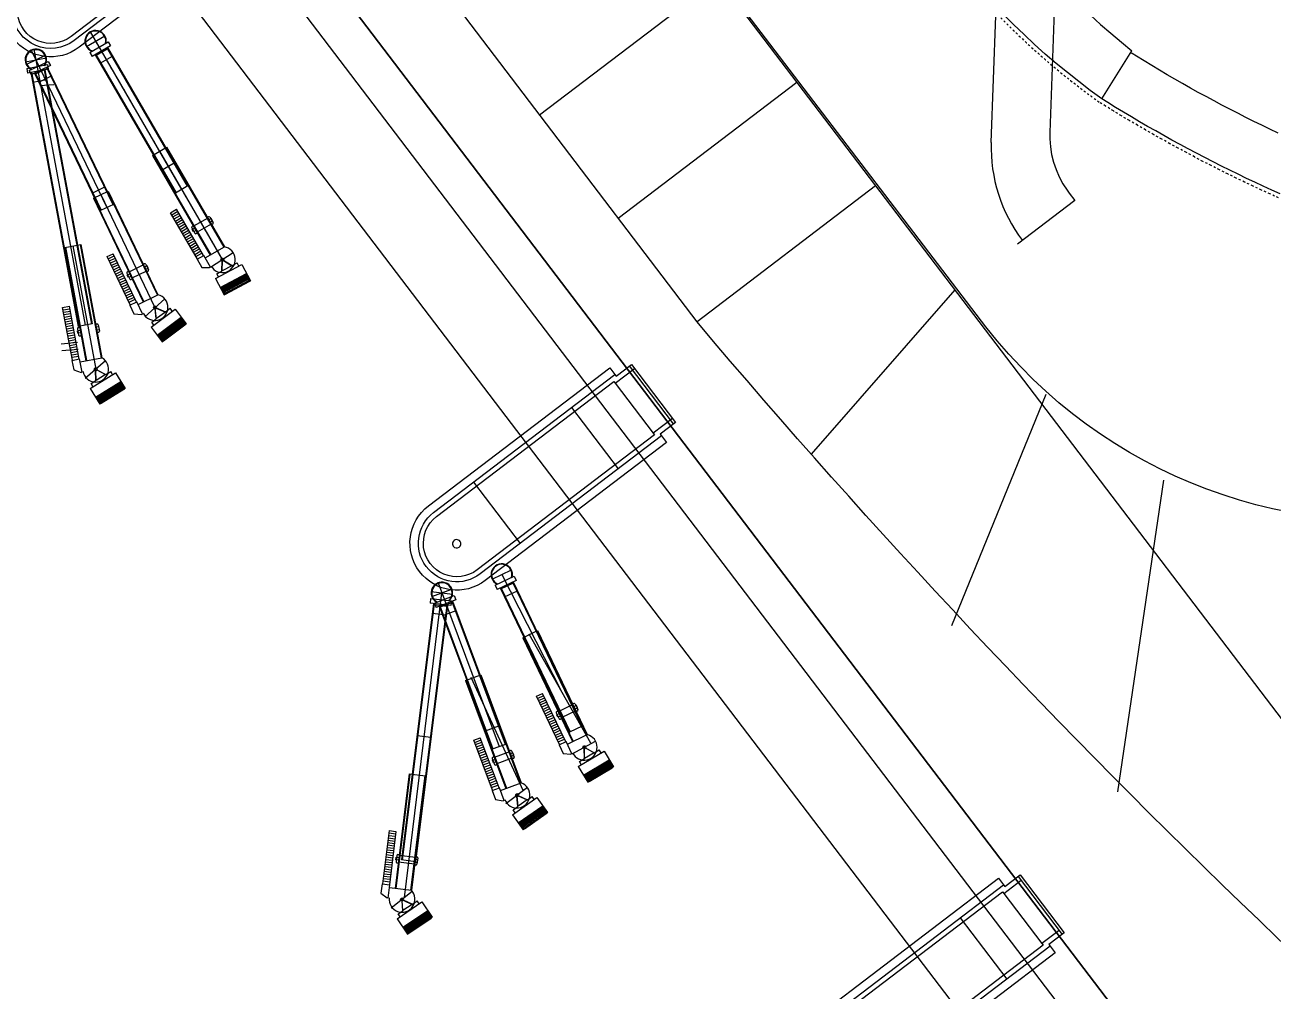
# Model space of a CAD drawing. Header units: millimetres. Extents: x 152904052 to 153933663, y 538271515 to 539240469.
# Drawn here: x 153545654 to 153547144, y 539107484 to 539108637 of the extents above; entities that cross this region are included whole.
import ezdxf

# ---------------------------------------------------------------- set-up
doc = ezdxf.new("R2010")
doc.units = ezdxf.units.MM
doc.linetypes.add('HIDDEN', pattern=[5.08, 2.54, -2.54])
doc.layers.add('BORD', color=7, linetype='Continuous')

msp = doc.modelspace()

# ---------------------------------------------------------------- linework, layer by layer
at = {"layer": 'BORD', "color": 133}
msp.add_lwpolyline([(153546801.5, 539108276.5), (153545285.9, 539110261.4, -0.192117), (153545185.4, 539110622.6), (153545298, 539111659.6, 0.344328), (153545215.3, 539111793), (153545074.5, 539111844.8, 0.176327), (153544907.6, 539111845.4), (153544343.1, 539111642.2, 0.203452), (153544203.2, 539111512.6), (153544080.2, 539111239, 0.296213), (153544120.9, 539110976.3), (153545187.2, 539109783.7), (153547435.3, 539106832.6, 0.040914), (153547615, 539106636.3), (153547868.6, 539106941.8, 0.263044), (153548554.1, 539106843.1), (153548990.6, 539107013.1), (153548382.2, 539108394.6, -0.030306), (153547391.3, 539108056, -0.282544)], format="xyb", close=True, dxfattribs=at)
for points in [[(153547615, 539106636.3), (153547435.3, 539106832.6), (153545187.2, 539109783.7), (153544120.9, 539110976.3, -0.296213), (153544080.2, 539111239), (153544203.2, 539111512.6, -0.203452), (153544343.1, 539111642.2), (153544907.6, 539111845.4, -0.176327), (153545074.5, 539111844.8), (153545215.3, 539111793, -0.344328), (153545298, 539111659.6), (153545185.4, 539110622.6, 0.192117), (153545285.9, 539110261.4), (153547728.1, 539107055.6), (153547868.6, 539106941.8), (153547615, 539106636.3)], [(153545935.4, 539108775.1), (153545719.1, 539108610.2, -1), (153545651.2, 539108699.3), (153545867.6, 539108864.2)], [(153545946.2, 539108798.9), (153545927.9, 539108785), (153545929.4, 539108783), (153545713, 539108618.2, -1), (153545657.3, 539108691.4), (153545873.6, 539108856.2), (153545875.1, 539108854.2), (153545893.4, 539108868.2)], [(153545942.5, 539108803.7), (153545919.5, 539108786.1), (153545921, 539108784.2), (153545709.4, 539108623, -1), (153545660.9, 539108686.6), (153545872.5, 539108847.8), (153545874, 539108845.8), (153545897.1, 539108863.4)], [(153547870, 539106929.3, -0.052875), (153546456.6, 539108282.4, -118.242353)], [(153546420.2, 539108138.7), (153546203.9, 539107973.9, -1), (153546136, 539108063), (153546352.4, 539108227.8)], [(153546431, 539108162.6), (153546412.7, 539108148.6), (153546414.2, 539108146.6), (153546197.8, 539107981.8, -1), (153546142.1, 539108055), (153546358.4, 539108219.8), (153546359.9, 539108217.8), (153546378.2, 539108231.8)], [(153546427.3, 539108167.3), (153546404.3, 539108149.8), (153546405.8, 539108147.8), (153546194.2, 539107986.6, -1), (153546145.7, 539108050.2), (153546357.3, 539108211.4), (153546358.8, 539108209.4), (153546381.9, 539108227)], [(153546884.2, 539107529.7), (153546596.2, 539107310.3, -1), (153546528.4, 539107399.4), (153546816.3, 539107618.7)], [(153546894.9, 539107553.5), (153546876.6, 539107539.6), (153546878.1, 539107537.6), (153546590.2, 539107318.3, -1), (153546534.4, 539107391.4), (153546822.4, 539107610.8), (153546823.9, 539107608.8), (153546842.2, 539107622.7)], [(153546888.9, 539107556.5), (153546868.2, 539107540.7), (153546869.7, 539107538.7), (153546586.5, 539107323, -1), (153546538.1, 539107386.7), (153546821.2, 539107602.4), (153546822.8, 539107600.4), (153546843.4, 539107616.2)]]:
    msp.add_lwpolyline(points, format="xyb", dxfattribs=at)
at = {"layer": 'BORD', "color": 133, "ltscale": 10}
for points in [[(153546563.3, 539108667.1), (153545325.7, 539110291.7, -0.192117), (153545235.1, 539110617.2), (153545240.1, 539110663.2, 0.414214), (153545107.2, 539110828.5), (153544920.7, 539110848.7, 0.212557), (153544866.5, 539110831.3), (153544598.7, 539110591.9, 0.414214), (153544586.9, 539110380.1), (153545148.6, 539109751.8), (153547395.5, 539106802.3)], [(153546807.9, 539108496.5, 0.173266), (153546845, 539108379.8, 0.173266)]]:
    msp.add_lwpolyline(points, format="xyb", dxfattribs=at)
at = {"layer": 'BORD', "color": 133, "flags": 128}
for points in [[(153546456.6, 539108282.4), (153545100.1, 539110065)], [(153546481.9, 539108691.4), (153546268.7, 539108529)], [(153545732.3, 539108628.5), (153545841.4, 539108440.6)], [(153545727.7, 539108611), (153545749.7, 539108623.8)], [(153545731.9, 539108604.1), (153545753.7, 539108616.7)], [(153545756.5, 539108611.9), (153545734.7, 539108599.3)], [(153545753, 539108609.8), (153545848.7, 539108444.8)], [(153545753.7, 539108616.7), (153545756.5, 539108611.9)], [(153545654.9, 539108592.9), (153545680, 539108597.6)], [(153545655.9, 539108589.7), (153545678.9, 539108600.8)], [(153545661.9, 539108606.8), (153545752.2, 539108419)], [(153545665.1, 539108607.8), (153545726.3, 539108278.6)], [(153545731.9, 539108604.1), (153545734.7, 539108599.3)], [(153545738.2, 539108601.3), (153545834, 539108436.3)], [(153545738.9, 539108600.2), (153545753.6, 539108608.7)], [(153545738.9, 539108601.7), (153545834.7, 539108436.7)], [(153545744.2, 539108591.1), (153545758.9, 539108599.6)], [(153545752.3, 539108609.5), (153545848.1, 539108444.4)], [(153545656.5, 539108584.9), (153545681.3, 539108589.6)], [(153545656.5, 539108584.9), (153545657.5, 539108579.5)], [(153545682.3, 539108584.1), (153545657.5, 539108579.5)], [(153545659.6, 539108582.5), (153545682.3, 539108593.4)], [(153545659.6, 539108582.5), (153545662, 539108577.5)], [(153545661.6, 539108580.2), (153545718, 539108277)], [(153545684.7, 539108588.4), (153545662, 539108577.5)], [(153545662.3, 539108580.4), (153545718.7, 539108277.1)], [(153545666.3, 539108578.1), (153545681.6, 539108585.4)], [(153545677.5, 539108583.2), (153545734, 539108280)], [(153545678.3, 539108583.3), (153545734.7, 539108280.1)], [(153545680.3, 539108586.3), (153545759.2, 539108422.4)], [(153545681, 539108586.6), (153545759.9, 539108422.7)], [(153545681.3, 539108589.6), (153545682.3, 539108584.1)], [(153545682.3, 539108593.4), (153545684.7, 539108588.4)], [(153545663.7, 539108568.6), (153545680.4, 539108571.7)], [(153545665.7, 539108579.2), (153545744.6, 539108415.3)], [(153545666.4, 539108579.6), (153545745.2, 539108415.7)], [(153545670.8, 539108568.6), (153545686.1, 539108576)], [(153545672, 539108564.4), (153545688.9, 539108565.9)], [(153546575.8, 539108568.1), (153546362.6, 539108405.7)], [(153545806.5, 539108481.2), (153545823.3, 539108491)], [(153545822.7, 539108490.6), (153545891.7, 539108371.7)], [(153545823.3, 539108491), (153545892.4, 539108372.1)], [(153545806.5, 539108481.2), (153545875.6, 539108362.3)], [(153545807.2, 539108481.6), (153545876.2, 539108362.7)], [(153545818, 539108464), (153545832.7, 539108472.5)], [(153545734.6, 539108436.1), (153545749.9, 539108443.5)], [(153545736.1, 539108430.2), (153545753.6, 539108438.6)], [(153545752.9, 539108438.3), (153545812.5, 539108314.4)], [(153545753.6, 539108438.6), (153545813.2, 539108314.7)], [(153545848.7, 539108444.8), (153545834, 539108436.3)], [(153546669.8, 539108444.8), (153546456.6, 539108282.4)], [(153545736.1, 539108430.2), (153545795.7, 539108306.3)], [(153545736.7, 539108430.5), (153545796.4, 539108306.6)], [(153545759.9, 539108422.7), (153545744.6, 539108415.3)], [(153545828.2, 539108412.8), (153545835.3, 539108417)], [(153545867.4, 539108361.6), (153545835.3, 539108417)], [(153546907.4, 539108427.4), (153546839, 539108375.3)], [(153545860.3, 539108357.5), (153545828.2, 539108412.8)], [(153545829.7, 539108410.4), (153545836.7, 539108414.5)], [(153545831.1, 539108407.9), (153545838.2, 539108412)], [(153545832.5, 539108405.4), (153545839.6, 539108409.5)], [(153545834, 539108402.9), (153545841.1, 539108407)], [(153545835.4, 539108400.4), (153545842.5, 539108404.5)], [(153545836.9, 539108397.9), (153545844, 539108402)], [(153545872.5, 539108406.4), (153545855.7, 539108396.6)], [(153545873.5, 539108407.9), (153545872.7, 539108407.5)], [(153545876.6, 539108405.8), (153545873.8, 539108404.2)], [(153545873.8, 539108404.2), (153545875.4, 539108401.4)], [(153545875.1, 539108407.5), (153545878.9, 539108400.9)], [(153545875.4, 539108401.4), (153545878.2, 539108403)], [(153545878.2, 539108403), (153545876.6, 539108405.8)], [(153545838.3, 539108395.4), (153545845.4, 539108399.5)], [(153545839.8, 539108392.9), (153545846.9, 539108397.1)], [(153545841.2, 539108390.5), (153545848.3, 539108394.6)], [(153545842.7, 539108388), (153545849.7, 539108392.1)], [(153545844.1, 539108385.5), (153545851.2, 539108389.6)], [(153545845.5, 539108383), (153545852.6, 539108387.1)], [(153545853.4, 539108394.9), (153545857.2, 539108388.3)], [(153545853.8, 539108396.5), (153545854.5, 539108396.9)], [(153545854.1, 539108392.7), (153545856.8, 539108394.3)], [(153545855.7, 539108390), (153545854.1, 539108392.7)], [(153545858.4, 539108391.6), (153545855.7, 539108390)], [(153545856.8, 539108394.3), (153545858.4, 539108391.6)], [(153545858.8, 539108387.9), (153545859.6, 539108388.3)], [(153545876.6, 539108399.2), (153545859.8, 539108389.4)], [(153545878.5, 539108399.3), (153545877.7, 539108398.8)], [(153545702, 539108371.3), (153545721.1, 539108374.9)], [(153545702, 539108371.3), (153545727.1, 539108236.2)], [(153545702.7, 539108371.5), (153545727.9, 539108236.3)], [(153545720.3, 539108374.8), (153545745.5, 539108239.6)], [(153545721.1, 539108374.9), (153545746.2, 539108239.7)], [(153545847, 539108380.5), (153545854.1, 539108384.6)], [(153545848.4, 539108378), (153545855.5, 539108382.1)], [(153545849.9, 539108375.5), (153545857, 539108379.6)], [(153545851.3, 539108373), (153545858.4, 539108377.2)], [(153545852.8, 539108370.6), (153545859.9, 539108374.7)], [(153545854.2, 539108368.1), (153545861.3, 539108372.2)], [(153545869.6, 539108358.9), (153545892.4, 539108372.1)], [(153545752.4, 539108360.4), (153545759.8, 539108363.9)], [(153545780.1, 539108302.7), (153545752.4, 539108360.4)], [(153545753.6, 539108357.8), (153545761, 539108361.3)], [(153545754.9, 539108355.2), (153545762.3, 539108358.7)], [(153545787.5, 539108306.2), (153545759.8, 539108363.9)], [(153545855.6, 539108365.6), (153545862.7, 539108369.7)], [(153545857.1, 539108363.1), (153545864.2, 539108367.2)], [(153545858.5, 539108360.6), (153545865.6, 539108364.7)], [(153545859.8, 539108357.2), (153545867.9, 539108361.9)], [(153545859.8, 539108357.2), (153545865.5, 539108347.3)], [(153545875.9, 539108348), (153545867.9, 539108361.9)], [(153545876, 539108347.8), (153545903, 539108365.2)], [(153545888.1, 539108356.9), (153545889.1, 539108358.4)], [(153545889, 539108355.2), (153545888.1, 539108356.9)], [(153545891.4, 539108357.6), (153545888.6, 539108356.1)], [(153545890.9, 539108355.2), (153545889.1, 539108358.4)], [(153545889.1, 539108358.4), (153545891, 539108358.4)], [(153545891, 539108358.4), (153545891.8, 539108356.7)], [(153545891.8, 539108356.7), (153545891.4, 539108356.1)], [(153545756.1, 539108352.6), (153545763.5, 539108356.1)], [(153545757.4, 539108350), (153545764.8, 539108353.5)], [(153545758.6, 539108347.4), (153545766, 539108350.9)], [(153545759.9, 539108344.8), (153545767.3, 539108348.4)], [(153545761.1, 539108342.2), (153545768.5, 539108345.8)], [(153545762.4, 539108339.6), (153545769.7, 539108343.2)], [(153545776.6, 539108342.1), (153545777.4, 539108342.5)], [(153545796, 539108350.5), (153545778.5, 539108342)], [(153545799.6, 539108343), (153545782.1, 539108334.6)], [(153545797.1, 539108351.9), (153545796.3, 539108351.6)], [(153545800.1, 539108349.6), (153545797.2, 539108348.2)], [(153545797.2, 539108348.2), (153545798.6, 539108345.3)], [(153545798.6, 539108345.3), (153545801.5, 539108346.7)], [(153545798.7, 539108351.4), (153545802, 539108344.5)], [(153545801.5, 539108346.7), (153545800.1, 539108349.6)], [(153545801.4, 539108342.9), (153545800.7, 539108342.6)], [(153545865.5, 539108347.3), (153545874.8, 539108347.3)], [(153545875.9, 539108348), (153545874.8, 539108347.3)], [(153545881.8, 539108334.3), (153545913.3, 539108351.1)], [(153545883.4, 539108339.9), (153545889.4, 539108343.2)], [(153545889.8, 539108355.2), (153545889, 539108355.2)], [(153545889.4, 539108343.2), (153545889.8, 539108355.2)], [(153545889.7, 539108343.3), (153545890.1, 539108355.2)], [(153545901.4, 539108349.6), (153545889.7, 539108343.3)], [(153545890.1, 539108355.2), (153545890.9, 539108355.2)], [(153545890.9, 539108355.2), (153545891.3, 539108355.8)], [(153545891.3, 539108355.8), (153545901.4, 539108349.6)], [(153545891.4, 539108356.1), (153545901.7, 539108349.7)], [(153545901.7, 539108349.7), (153545907.7, 539108353)], [(153545909.7, 539108349.2), (153545907.7, 539108353)], [(153545913.3, 539108351.1), (153545923.7, 539108331.7)], [(153545763.6, 539108337), (153545771, 539108340.6)], [(153545764.9, 539108334.4), (153545772.2, 539108338)], [(153545766.1, 539108331.8), (153545773.5, 539108335.4)], [(153545767.3, 539108329.2), (153545774.7, 539108332.8)], [(153545768.6, 539108326.7), (153545776, 539108330.2)], [(153545769.8, 539108324.1), (153545777.2, 539108327.6)], [(153545776.1, 539108340.5), (153545779.4, 539108333.6)], [(153545776.6, 539108338.3), (153545779.5, 539108339.7)], [(153545778, 539108335.4), (153545776.6, 539108338.3)], [(153545780.9, 539108336.8), (153545778, 539108335.4)], [(153545779.5, 539108339.7), (153545780.9, 539108336.8)], [(153545781, 539108333.1), (153545781.7, 539108333.5)], [(153545881.8, 539108334.3), (153545892.2, 539108314.9)], [(153545885.4, 539108336.2), (153545883.4, 539108339.9)], [(153545887.6, 539108323.5), (153545919, 539108340.4)], [(153545888.6, 539108323), (153545918.9, 539108339.2)], [(153545889.2, 539108321.8), (153545919.5, 539108338.1)], [(153545889.8, 539108320.7), (153545920.1, 539108337)], [(153545890.4, 539108319.6), (153545920.7, 539108335.8)], [(153545890.9, 539108318.6), (153545921.2, 539108334.9)], [(153545891.5, 539108317.6), (153545921.8, 539108333.8)], [(153545893.3, 539108316.8), (153545921.5, 539108331.9)], [(153545893.8, 539108315.8), (153545922, 539108330.9)], [(153545918.5, 539108340.1), (153545923.1, 539108331.3)], [(153545922.1, 539108330.8), (153545920.7, 539108333.3)], [(153545922.1, 539108330.8), (153545923.1, 539108331.3)], [(153545923.7, 539108331.7), (153545923.1, 539108331.4)], [(153545771.1, 539108321.5), (153545778.5, 539108325)], [(153545772.3, 539108318.9), (153545779.7, 539108322.4)], [(153545773.6, 539108316.3), (153545781, 539108319.8)], [(153545774.8, 539108313.7), (153545782.2, 539108317.2)], [(153545776.1, 539108311.1), (153545783.5, 539108314.7)], [(153545777.3, 539108308.5), (153545784.7, 539108312.1)], [(153545789.5, 539108303.3), (153545813.2, 539108314.7)], [(153545888.1, 539108323.8), (153545892.8, 539108315.1)], [(153545892.2, 539108314.9), (153545892.8, 539108315.2)], [(153545893.9, 539108315.7), (153545892.5, 539108318.2)], [(153545893.9, 539108315.7), (153545892.8, 539108315.1)], [(153545907.9, 539108323.3), (153545907.4, 539108324.3)], [(153546764.3, 539108320.7), (153546592.9, 539108124.7)], [(153545699.4, 539108299.6), (153545707.5, 539108301.1)], [(153545711.2, 539108236.7), (153545699.4, 539108299.7)], [(153545700, 539108296.8), (153545708, 539108298.3)], [(153545719.2, 539108238.2), (153545707.5, 539108301.1)], [(153545778.6, 539108305.9), (153545786, 539108309.5)], [(153545779.5, 539108302.4), (153545788, 539108306.5)], [(153545779.5, 539108302.4), (153545784.5, 539108292.1)], [(153545794.9, 539108292), (153545788, 539108306.5)], [(153545797.3, 539108288.7), (153545821.2, 539108310)], [(153545805.1, 539108276.2), (153545833.6, 539108297.7)], [(153545807.8, 539108299.5), (153545808.6, 539108301.2)], [(153545808.9, 539108298), (153545807.8, 539108299.5)], [(153545810.9, 539108300.7), (153545808.4, 539108298.8)], [(153545808.6, 539108301.2), (153545810.4, 539108301.4)], [(153545810.8, 539108298.3), (153545808.6, 539108301.2)], [(153545809.7, 539108298.1), (153545808.9, 539108298)], [(153545811.2, 539108286.2), (153545809.7, 539108298.1)], [(153545810, 539108298.2), (153545810.8, 539108298.3)], [(153545811.5, 539108286.4), (153545810, 539108298.2)], [(153545810.4, 539108301.4), (153545811.5, 539108300)], [(153545810.8, 539108298.3), (153545811.1, 539108299)], [(153545811.1, 539108299), (153545822, 539108294.3)], [(153545811.5, 539108300), (153545811.2, 539108299.2)], [(153545811.2, 539108299.2), (153545822.3, 539108294.5)], [(153545822.3, 539108294.5), (153545827.8, 539108298.7)], [(153545830.3, 539108295.3), (153545827.8, 539108298.7)], [(153545833.6, 539108297.7), (153545846.8, 539108280.2)], [(153545700.5, 539108294), (153545708.6, 539108295.5)], [(153545701, 539108291.2), (153545709.1, 539108292.7)], [(153545701.6, 539108288.3), (153545709.6, 539108289.8)], [(153545702.1, 539108285.5), (153545710.1, 539108287)], [(153545702.6, 539108282.7), (153545710.7, 539108284.2)], [(153545784.5, 539108292.1), (153545793.8, 539108291.4)], [(153545794.9, 539108292), (153545793.8, 539108291.4)], [(153545805.7, 539108282), (153545811.2, 539108286.2)], [(153545808.3, 539108278.6), (153545805.7, 539108282)], [(153545822, 539108294.3), (153545811.5, 539108286.4)], [(153545812.4, 539108266.5), (153545840.9, 539108288)], [(153545813.5, 539108266.1), (153545841, 539108286.8)], [(153545814.3, 539108265.1), (153545841.7, 539108285.8)], [(153545815, 539108264.1), (153545842.5, 539108284.8)], [(153545815.8, 539108263), (153545843.3, 539108283.8)], [(153545816.5, 539108262.2), (153545843.9, 539108282.9)], [(153545817.2, 539108261.2), (153545844.6, 539108281.9)], [(153545840.4, 539108287.6), (153545846.4, 539108279.7)], [(153545703.1, 539108279.9), (153545711.2, 539108281.4)], [(153545703.7, 539108277), (153545711.7, 539108278.5)], [(153545704.2, 539108274.2), (153545712.2, 539108275.7)], [(153545704.7, 539108271.4), (153545712.8, 539108272.9)], [(153545705.2, 539108268.5), (153545713.3, 539108270)], [(153545705.8, 539108265.7), (153545713.8, 539108267.2)], [(153545717.1, 539108274.3), (153545718.5, 539108266.8)], [(153545717.1, 539108272), (153545720.2, 539108272.6)], [(153545717.7, 539108268.9), (153545717.1, 539108272)], [(153545720.8, 539108269.5), (153545717.7, 539108268.9)], [(153545734.7, 539108280.1), (153545718, 539108277)], [(153545718.1, 539108275.7), (153545718.9, 539108275.8)], [(153545720.2, 539108272.6), (153545720.8, 539108269.5)], [(153545742.7, 539108276.8), (153545739.5, 539108276.2)], [(153545739.5, 539108276.2), (153545740.1, 539108273.1)], [(153545740.4, 539108279.8), (153545739.6, 539108279.7)], [(153545740.1, 539108273.1), (153545743.3, 539108273.6)], [(153545742.2, 539108270), (153545741.4, 539108269.8)], [(153545741.8, 539108278.9), (153545743.2, 539108271.4)], [(153545743.3, 539108273.6), (153545742.7, 539108276.8)], [(153545805.1, 539108276.2), (153545818.3, 539108258.6)], [(153545819.1, 539108260.7), (153545844.6, 539108280)], [(153545819.8, 539108259.8), (153545845.3, 539108279)], [(153545832.6, 539108269.4), (153545831.9, 539108270.3)], [(153545845.4, 539108279), (153545843.7, 539108281.2)], [(153545845.4, 539108279), (153545846.4, 539108279.7)], [(153545846.8, 539108280.2), (153545846.3, 539108279.8)], [(153545717.1, 539108257.8), (153545697.8, 539108256.1)], [(153545706.3, 539108262.9), (153545714.3, 539108264.4)], [(153545706.8, 539108260.1), (153545714.9, 539108261.6)], [(153545707.3, 539108257.2), (153545715.4, 539108258.7)], [(153545707.9, 539108254.4), (153545715.9, 539108255.9)], [(153545708.4, 539108251.6), (153545716.5, 539108253.1)], [(153545719.9, 539108265.9), (153545720.8, 539108266)], [(153545812.9, 539108266.9), (153545818.9, 539108259)], [(153545819.9, 539108259.7), (153545818.1, 539108261.9)], [(153545818.3, 539108258.6), (153545818.8, 539108259)], [(153545819.9, 539108259.7), (153545818.9, 539108259)], [(153545717.8, 539108249.6), (153545698.5, 539108247.8)], [(153545708.9, 539108248.7), (153545717, 539108250.2)], [(153545709.4, 539108245.9), (153545717.5, 539108247.4)], [(153545710, 539108243.1), (153545718, 539108244.6)], [(153545710.5, 539108240.3), (153545718.6, 539108241.8)], [(153545710.5, 539108236.6), (153545719.7, 539108238.3)], [(153545722.7, 539108222.5), (153545719.7, 539108238.3)], [(153545720.4, 539108234.9), (153545746.2, 539108239.7)], [(153545710.5, 539108236.6), (153545712.6, 539108225.4)], [(153545712.6, 539108225.4), (153545721.4, 539108222.3)], [(153545722.7, 539108222.5), (153545721.4, 539108222.3)], [(153545726.4, 539108215.2), (153545750.5, 539108236.3)], [(153545737, 539108226.1), (153545737.9, 539108227.7)], [(153545738, 539108224.5), (153545737, 539108226.1)], [(153545740.2, 539108227), (153545737.5, 539108225.3)], [(153545737.9, 539108227.7), (153545739.7, 539108227.8)], [(153545739.8, 539108224.6), (153545737.9, 539108227.7)], [(153545738.8, 539108224.5), (153545738, 539108224.5)], [(153545739.1, 539108212.5), (153545738.8, 539108224.5)], [(153545739.1, 539108224.5), (153545739.8, 539108224.6)], [(153545739.4, 539108212.7), (153545739.1, 539108224.5)], [(153545739.7, 539108227.8), (153545740.7, 539108226.2)], [(153545739.8, 539108224.6), (153545740.2, 539108225.3)], [(153545740.2, 539108225.3), (153545750.7, 539108219.6)], [(153545740.7, 539108226.2), (153545740.3, 539108225.5)], [(153545740.3, 539108225.5), (153545751, 539108219.8)], [(153545751, 539108219.8), (153545756.8, 539108223.4)], [(153545759, 539108219.8), (153545756.8, 539108223.4)], [(153545732.1, 539108203.1), (153545762.5, 539108221.9)], [(153545733.3, 539108208.9), (153545739.1, 539108212.5)], [(153545735.5, 539108205.3), (153545733.3, 539108208.9)], [(153545738.5, 539108192.8), (153545768.9, 539108211.5)], [(153545750.7, 539108219.6), (153545739.4, 539108212.7)], [(153545739.6, 539108192.3), (153545768.8, 539108210.4)], [(153545740.2, 539108191.2), (153545769.5, 539108209.3)], [(153545740.9, 539108190.1), (153545770.2, 539108208.2)], [(153545762.5, 539108221.9), (153545774, 539108203.2)], [(153545768.3, 539108211.2), (153545773.5, 539108202.8)], [(153545732.1, 539108203.1), (153545743.7, 539108184.4)], [(153545739.1, 539108193.1), (153545744.3, 539108184.7)], [(153545741.6, 539108189), (153545770.8, 539108207.1)], [(153545742.1, 539108188.1), (153545771.4, 539108206.2)], [(153545742.8, 539108187.1), (153545772, 539108205.2)], [(153545744.6, 539108186.4), (153545771.8, 539108203.2)], [(153545745.2, 539108185.4), (153545772.4, 539108202.2)], [(153545758.8, 539108193.8), (153545758.2, 539108194.8)], [(153545772.5, 539108202.1), (153545771, 539108204.6)], [(153545772.5, 539108202.1), (153545773.5, 539108202.8)], [(153545774, 539108203.2), (153545773.5, 539108202.9)], [(153546873, 539108196), (153546760.4, 539107919.9)], [(153545743.7, 539108184.4), (153545744.2, 539108184.8)], [(153545745.3, 539108185.3), (153545743.8, 539108187.7)], [(153545745.3, 539108185.3), (153545744.3, 539108184.7)], [(153546306.7, 539108180.4), (153546362.5, 539108107.3)], [(153546189.8, 539108091.4), (153546245.5, 539108018.2)], [(153547013.3, 539108093.6), (153546958.4, 539107721.8)], [(153546212, 539107975.5), (153546235, 539107986.6)], [(153546147.7, 539107971.1), (153546220.3, 539107775.8)], [(153546215.7, 539107968.3), (153546238.4, 539107979.2)], [(153546240.8, 539107974.1), (153546218.1, 539107963.3)], [(153546222.3, 539107963.9), (153546237.7, 539107971.2)], [(153546223.5, 539107981.1), (153546294.4, 539107842.4)], [(153546236.4, 539107972.1), (153546319, 539107800)], [(153546237.1, 539107972.4), (153546319.6, 539107800.3)], [(153546238.4, 539107979.2), (153546240.8, 539107974.1)], [(153546107.3, 539107595.6), (153546152.1, 539107959.1)], [(153546139.4, 539107960.7), (153546164.7, 539107957.5)], [(153546140.1, 539107954.7), (153546164, 539107963.6)], [(153546143.1, 539107947.1), (153546166.7, 539107955.9)], [(153546166.7, 539107955.9), (153546168.7, 539107950.7)], [(153546215.7, 539107968.3), (153546218.1, 539107963.3)], [(153546221.8, 539107965), (153546304.3, 539107793)], [(153546222.5, 539107965.4), (153546305, 539107793.3)], [(153546226.9, 539107954.4), (153546242.2, 539107961.7)], [(153546142, 539107946.6), (153546103.8, 539107640.5)], [(153546142.7, 539107946.5), (153546104.5, 539107640.4)], [(153546158.1, 539107944.6), (153546119.9, 539107638.5)], [(153546158.8, 539107944.5), (153546120.7, 539107638.4)], [(153546138.6, 539107952.6), (153546137.9, 539107947.1)], [(153546162.9, 539107944), (153546137.9, 539107947.1)], [(153546138.6, 539107952.6), (153546163.6, 539107949.5)], [(153546141.8, 539107945.3), (153546158.7, 539107943.2)], [(153546143.1, 539107947.1), (153546145.1, 539107941.9)], [(153546168.7, 539107950.7), (153546145.1, 539107941.9)], [(153546148.9, 539107943.3), (153546212.3, 539107772.9)], [(153546149.4, 539107942.1), (153546165.3, 539107948)], [(153546149.6, 539107943.6), (153546213, 539107773.1)], [(153546163.6, 539107949.5), (153546162.9, 539107944)], [(153546164.1, 539107949), (153546227.6, 539107778.5)], [(153546164.8, 539107949.2), (153546228.3, 539107778.8)], [(153546140.5, 539107934.9), (153546157.4, 539107932.8)], [(153546153, 539107932.3), (153546169, 539107938.2)], [(153546248.8, 539107905.7), (153546266.3, 539107914.1)], [(153546265.6, 539107913.8), (153546325, 539107789.7)], [(153546266.3, 539107914.1), (153546325.6, 539107790)], [(153546248.8, 539107905.7), (153546308.1, 539107781.7)], [(153546249.5, 539107906), (153546308.8, 539107782)], [(153546180.4, 539107854.6), (153546198.6, 539107861.4)], [(153546180.4, 539107854.6), (153546228.4, 539107725.7)], [(153546181.1, 539107854.9), (153546229.1, 539107726)], [(153546197.9, 539107861.1), (153546245.9, 539107732.3)], [(153546198.6, 539107861.4), (153546246.6, 539107732.5)], [(153546264.9, 539107835.8), (153546272.3, 539107839.3)], [(153546292.5, 539107778.1), (153546264.9, 539107835.8)], [(153546266.2, 539107833.2), (153546273.6, 539107836.7)], [(153546299.9, 539107781.6), (153546272.3, 539107839.3)], [(153546267.4, 539107830.6), (153546274.8, 539107834.1)], [(153546268.7, 539107828), (153546276.1, 539107831.6)], [(153546269.9, 539107825.4), (153546277.3, 539107829)], [(153546271.1, 539107822.8), (153546278.5, 539107826.4)], [(153546272.4, 539107820.2), (153546279.8, 539107823.8)], [(153546273.6, 539107817.6), (153546281, 539107821.2)], [(153546308.5, 539107825.8), (153546291, 539107817.4)], [(153546309.6, 539107827.3), (153546308.9, 539107826.9)], [(153546312.6, 539107824.9), (153546309.7, 539107823.6)], [(153546309.7, 539107823.6), (153546311.1, 539107820.7)], [(153546311.1, 539107820.7), (153546314, 539107822)], [(153546311.2, 539107826.7), (153546314.5, 539107819.9)], [(153546314, 539107822), (153546312.6, 539107824.9)], [(153546274.9, 539107815), (153546282.3, 539107818.6)], [(153546276.1, 539107812.4), (153546283.5, 539107816)], [(153546277.3, 539107809.9), (153546284.7, 539107813.4)], [(153546278.6, 539107807.3), (153546286, 539107810.8)], [(153546279.8, 539107804.7), (153546287.2, 539107808.2)], [(153546281.1, 539107802.1), (153546288.5, 539107805.6)], [(153546288.6, 539107815.9), (153546291.9, 539107809)], [(153546289.1, 539107817.5), (153546289.9, 539107817.9)], [(153546289.1, 539107813.7), (153546292, 539107815.1)], [(153546290.5, 539107810.8), (153546289.1, 539107813.7)], [(153546293.4, 539107812.2), (153546290.5, 539107810.8)], [(153546292, 539107815.1), (153546293.4, 539107812.2)], [(153546293.5, 539107808.5), (153546294.2, 539107808.8)], [(153546312.1, 539107818.3), (153546294.6, 539107809.9)], [(153546314, 539107818.3), (153546313.2, 539107817.9)], [(153546204.3, 539107794.5), (153546220.2, 539107800.4)], [(153546282.3, 539107799.5), (153546289.7, 539107803)], [(153546283.5, 539107796.9), (153546290.9, 539107800.4)], [(153546284.8, 539107794.3), (153546292.2, 539107797.8)], [(153546286, 539107791.7), (153546293.4, 539107795.2)], [(153546287.3, 539107789.1), (153546294.7, 539107792.6)], [(153546319.6, 539107800.3), (153546304.3, 539107793)], [(153546122.3, 539107789), (153546139.2, 539107786.9)], [(153546190.2, 539107783.5), (153546197.9, 539107786.4)], [(153546212.6, 539107723.6), (153546190.2, 539107783.5)], [(153546191.2, 539107780.8), (153546198.9, 539107783.7)], [(153546192.2, 539107778.1), (153546199.9, 539107781)], [(153546193.2, 539107775.4), (153546200.9, 539107778.3)], [(153546194.3, 539107772.8), (153546201.9, 539107775.6)], [(153546220.3, 539107726.4), (153546197.9, 539107786.4)], [(153546212.3, 539107772.9), (153546228.3, 539107778.8)], [(153546288.5, 539107786.5), (153546295.9, 539107790)], [(153546289.8, 539107783.9), (153546297.2, 539107787.4)], [(153546291, 539107781.3), (153546298.4, 539107784.8)], [(153546292, 539107777.8), (153546300.4, 539107781.8)], [(153546292, 539107777.8), (153546296.9, 539107767.5)], [(153546307.3, 539107767.3), (153546300.4, 539107781.8)], [(153546301.9, 539107778.7), (153546325.6, 539107790)], [(153546307.4, 539107767.1), (153546335.6, 539107782.4)], [(153546320.2, 539107775), (153546321.1, 539107776.6)], [(153546323.4, 539107775.8), (153546320.7, 539107774.2)], [(153546323, 539107773.4), (153546321.1, 539107776.6)], [(153546321.1, 539107776.6), (153546322.9, 539107776.6)], [(153546322.9, 539107776.6), (153546323.9, 539107775)], [(153546195.3, 539107770.1), (153546202.9, 539107772.9)], [(153546196.3, 539107767.4), (153546203.9, 539107770.2)], [(153546197.3, 539107764.7), (153546204.9, 539107767.5)], [(153546198.3, 539107762), (153546206, 539107764.8)], [(153546199.3, 539107759.3), (153546207, 539107762.1)], [(153546212, 539107761.6), (153546214.7, 539107754.5)], [(153546212.3, 539107759.4), (153546215.3, 539107760.5)], [(153546212.7, 539107763.1), (153546213.5, 539107763.4)], [(153546232.8, 539107769.7), (153546214.6, 539107762.9)], [(153546215.3, 539107760.5), (153546216.5, 539107757.5)], [(153546235.7, 539107761.9), (153546217.5, 539107755.1)], [(153546234, 539107771), (153546233.2, 539107770.7)], [(153546236.8, 539107768.4), (153546233.8, 539107767.3)], [(153546233.8, 539107767.3), (153546234.9, 539107764.3)], [(153546234.9, 539107764.3), (153546237.9, 539107765.4)], [(153546235.5, 539107770.3), (153546238.2, 539107763.2)], [(153546237.5, 539107761.7), (153546236.7, 539107761.4)], [(153546237.9, 539107765.4), (153546236.8, 539107768.4)], [(153546296.9, 539107767.5), (153546306.1, 539107766.8)], [(153546307.3, 539107767.3), (153546306.1, 539107766.8)], [(153546314.9, 539107752.1), (153546345.6, 539107770.4)], [(153546316.2, 539107757.9), (153546322.1, 539107761.4)], [(153546321.1, 539107773.4), (153546320.2, 539107775)], [(153546321.9, 539107773.4), (153546321.1, 539107773.4)], [(153546322.1, 539107761.4), (153546321.9, 539107773.4)], [(153546322.4, 539107761.5), (153546322.2, 539107773.4)], [(153546322.2, 539107773.4), (153546323, 539107773.4)], [(153546333.7, 539107768.3), (153546322.4, 539107761.5)], [(153546323, 539107773.4), (153546323.4, 539107774.1)], [(153546323.4, 539107774.1), (153546333.7, 539107768.3)], [(153546323.9, 539107775), (153546323.5, 539107774.4)], [(153546323.5, 539107774.4), (153546334, 539107768.5)], [(153546334, 539107768.5), (153546339.9, 539107772)], [(153546342.1, 539107768.4), (153546339.9, 539107772)], [(153546345.6, 539107770.4), (153546356.9, 539107751.5)], [(153546200.3, 539107756.6), (153546208, 539107759.4)], [(153546201.3, 539107753.9), (153546209, 539107756.7)], [(153546202.3, 539107751.2), (153546210, 539107754)], [(153546203.3, 539107748.5), (153546211, 539107751.3)], [(153546204.3, 539107745.8), (153546212, 539107748.7)], [(153546205.3, 539107743.1), (153546213, 539107746)], [(153546213.5, 539107756.4), (153546212.3, 539107759.4)], [(153546216.5, 539107757.5), (153546213.5, 539107756.4)], [(153546216.2, 539107753.8), (153546217, 539107754.1)], [(153546314.9, 539107752.1), (153546326.2, 539107733.2)], [(153546318.4, 539107754.2), (153546316.2, 539107757.9)], [(153546321.2, 539107741.7), (153546351.8, 539107760)], [(153546322.2, 539107741.2), (153546351.8, 539107758.8)], [(153546322.9, 539107740.1), (153546352.4, 539107757.7)], [(153546323.5, 539107739), (153546353.1, 539107756.6)], [(153546324.2, 539107737.9), (153546353.7, 539107755.5)], [(153546324.7, 539107736.9), (153546354.3, 539107754.6)], [(153546325.4, 539107735.9), (153546354.9, 539107753.6)], [(153546327.2, 539107735.2), (153546354.7, 539107751.6)], [(153546327.8, 539107734.2), (153546355.3, 539107750.6)], [(153546351.3, 539107759.6), (153546356.3, 539107751.1)], [(153546355.3, 539107750.5), (153546353.9, 539107752.9)], [(153546355.3, 539107750.5), (153546356.3, 539107751.1)], [(153546356.9, 539107751.5), (153546356.3, 539107751.2)], [(153546113.2, 539107743.1), (153546096.3, 539107606.6)], [(153546113.9, 539107743), (153546097.1, 539107606.5)], [(153546113.2, 539107743.1), (153546132.4, 539107740.7)], [(153546131.7, 539107740.8), (153546114.8, 539107604.3)], [(153546132.4, 539107740.7), (153546115.6, 539107604.3)], [(153546206.3, 539107740.4), (153546214, 539107743.3)], [(153546207.3, 539107737.7), (153546215, 539107740.6)], [(153546208.3, 539107735), (153546216, 539107737.9)], [(153546209.3, 539107732.3), (153546217, 539107735.2)], [(153546210.3, 539107729.6), (153546218, 539107732.5)], [(153546221.9, 539107723.3), (153546246.6, 539107732.5)], [(153546321.7, 539107742), (153546326.8, 539107733.5)], [(153546326.2, 539107733.2), (153546326.8, 539107733.6)], [(153546327.8, 539107734.1), (153546326.4, 539107736.5)], [(153546327.8, 539107734.1), (153546326.8, 539107733.5)], [(153546341.5, 539107742.4), (153546340.9, 539107743.4)], [(153546211.3, 539107726.9), (153546219, 539107729.8)], [(153546212, 539107723.3), (153546220.7, 539107726.6)], [(153546212, 539107723.3), (153546215.9, 539107712.6)], [(153546226.3, 539107711.6), (153546220.7, 539107726.6)], [(153546228.4, 539107707.9), (153546254.1, 539107727.2)], [(153546239.9, 539107717.8), (153546240.7, 539107719.5)], [(153546240.9, 539107716.2), (153546239.9, 539107717.7)], [(153546240.6, 539107719.4), (153546242.5, 539107719.6)], [(153546242.8, 539107716.4), (153546240.6, 539107719.4)], [(153546241.7, 539107716.3), (153546240.9, 539107716.2)], [(153546242.8, 539107704.3), (153546241.7, 539107716.3)], [(153546242, 539107716.3), (153546242.8, 539107716.4)], [(153546243.1, 539107704.5), (153546242, 539107716.3)], [(153546242.5, 539107719.6), (153546243.5, 539107718.1)], [(153546242.8, 539107716.4), (153546243.1, 539107717.1)], [(153546243.1, 539107717.1), (153546253.9, 539107712.1)], [(153546243.5, 539107718.1), (153546243.2, 539107717.4)], [(153546243.2, 539107717.4), (153546254.2, 539107712.3)], [(153546250.3, 539107724), (153546247.7, 539107722)], [(153546254.2, 539107712.3), (153546259.8, 539107716.2)], [(153546262.2, 539107712.8), (153546259.8, 539107716.2)], [(153546215.9, 539107712.6), (153546225.1, 539107711.1)], [(153546226.3, 539107711.6), (153546225.1, 539107711.1)], [(153546236.3, 539107694.5), (153546265.5, 539107715.1)], [(153546237.2, 539107700.4), (153546242.8, 539107704.3)], [(153546253.9, 539107712.1), (153546243.1, 539107704.5)], [(153546243.3, 539107684.6), (153546272.5, 539107705.1)], [(153546244.4, 539107684.1), (153546272.6, 539107704)], [(153546245.2, 539107683.1), (153546273.3, 539107702.9)], [(153546245.9, 539107682.1), (153546274, 539107701.9)], [(153546265.5, 539107715.1), (153546278.2, 539107697.1)], [(153546272, 539107704.7), (153546277.7, 539107696.6)], [(153546236.3, 539107694.5), (153546249, 539107676.6)], [(153546239.6, 539107696.9), (153546237.2, 539107700.4)], [(153546246.6, 539107681), (153546274.8, 539107700.8)], [(153546247.3, 539107680.1), (153546275.4, 539107699.9)], [(153546247.9, 539107679.2), (153546276.1, 539107699)], [(153546249.8, 539107678.6), (153546276, 539107697)], [(153546250.5, 539107677.6), (153546276.7, 539107696)], [(153546263.6, 539107686.8), (153546262.9, 539107687.8)], [(153546276.7, 539107696), (153546275.1, 539107698.3)], [(153546276.7, 539107696), (153546277.7, 539107696.6)], [(153546278.2, 539107697.1), (153546277.6, 539107696.7)], [(153546089.2, 539107675.5), (153546081.3, 539107612)], [(153546088.8, 539107672.7), (153546096.9, 539107671.6)], [(153546089.1, 539107675.5), (153546097.2, 539107674.5)], [(153546097.2, 539107674.5), (153546089.4, 539107611)], [(153546243.9, 539107684.9), (153546249.6, 539107676.8)], [(153546250.6, 539107677.5), (153546248.9, 539107679.9)], [(153546249, 539107676.6), (153546249.5, 539107676.9)], [(153546250.6, 539107677.5), (153546249.6, 539107676.8)], [(153546087, 539107658.4), (153546095.1, 539107657.4)], [(153546087.3, 539107661.2), (153546095.5, 539107660.2)], [(153546087.7, 539107664.1), (153546095.8, 539107663.1)], [(153546088, 539107666.9), (153546096.2, 539107665.9)], [(153546088.4, 539107669.8), (153546096.5, 539107668.8)], [(153546085.2, 539107644.1), (153546093.4, 539107643.1)], [(153546085.6, 539107647), (153546093.7, 539107646)], [(153546085.9, 539107649.8), (153546094.1, 539107648.8)], [(153546086.3, 539107652.7), (153546094.4, 539107651.7)], [(153546086.6, 539107655.5), (153546094.8, 539107654.5)], [(153546097.2, 539107640.7), (153546097.6, 539107643.9)], [(153546098.3, 539107646), (153546097.4, 539107638.4)], [(153546097.6, 539107643.9), (153546100.7, 539107643.5)], [(153546099.6, 539107647), (153546100.5, 539107646.9)], [(153546100.7, 539107643.5), (153546100.4, 539107640.3)], [(153546120.4, 539107643.6), (153546101.2, 539107646)], [(153546122.2, 539107644.2), (153546121.3, 539107644.4)], [(153546123.2, 539107642.9), (153546122.3, 539107635.4)], [(153546083.1, 539107627), (153546091.3, 539107626)], [(153546083.5, 539107629.8), (153546091.6, 539107628.8)], [(153546083.8, 539107632.7), (153546092, 539107631.7)], [(153546084.2, 539107635.5), (153546092.3, 539107634.5)], [(153546084.5, 539107638.4), (153546092.7, 539107637.4)], [(153546084.9, 539107641.2), (153546093, 539107640.2)], [(153546100.4, 539107640.3), (153546097.2, 539107640.7)], [(153546098.4, 539107637.1), (153546099.3, 539107637)], [(153546119.4, 539107635.4), (153546100.2, 539107637.7)], [(153546120.7, 539107638.4), (153546103.8, 539107640.5)], [(153546120.3, 539107641.1), (153546119.9, 539107637.9)], [(153546119.9, 539107637.9), (153546123, 539107637.5)], [(153546121, 539107634.3), (153546120.1, 539107634.4)], [(153546123.4, 539107640.7), (153546120.3, 539107641.1)], [(153546123, 539107637.5), (153546123.4, 539107640.7)], [(153546080.6, 539107612.1), (153546079.2, 539107600.8)], [(153546080.6, 539107612.1), (153546089.9, 539107610.9)], [(153546081.7, 539107615.6), (153546089.8, 539107614.5)], [(153546082.1, 539107618.4), (153546090.2, 539107617.4)], [(153546082.4, 539107621.3), (153546090.6, 539107620.3)], [(153546082.8, 539107624.1), (153546090.9, 539107623.1)], [(153546079.2, 539107600.8), (153546086.6, 539107595.2)], [(153546088, 539107595), (153546089.9, 539107610.9)], [(153546089.5, 539107607.5), (153546115.6, 539107604.3)], [(153546091.5, 539107583.2), (153546116.6, 539107603.1)], [(153546088, 539107595), (153546086.6, 539107595.2)], [(153546098.7, 539107570.3), (153546128.2, 539107590.4)], [(153546102.6, 539107593.4), (153546103.4, 539107595.1)], [(153546103.7, 539107591.9), (153546102.6, 539107593.4)], [(153546105.8, 539107594.4), (153546103.2, 539107592.6)], [(153546103.4, 539107595.1), (153546105.3, 539107595.2)], [(153546105.5, 539107592), (153546103.4, 539107595.1)], [(153546104.5, 539107591.9), (153546103.7, 539107591.9)], [(153546105.4, 539107579.9), (153546104.5, 539107591.9)], [(153546104.8, 539107591.9), (153546105.5, 539107592)], [(153546105.6, 539107580.1), (153546104.8, 539107591.9)], [(153546105.3, 539107595.2), (153546106.3, 539107593.7)], [(153546105.5, 539107592), (153546105.9, 539107592.7)], [(153546116.6, 539107587.5), (153546105.6, 539107580.1)], [(153546105.9, 539107592.7), (153546116.6, 539107587.5)], [(153546106.3, 539107593.7), (153546106, 539107593)], [(153546106, 539107593), (153546116.8, 539107587.7)], [(153546116.8, 539107587.7), (153546122.5, 539107591.6)], [(153546124.9, 539107588.1), (153546122.5, 539107591.6)], [(153546128.2, 539107590.4), (153546140.6, 539107572.2)], [(153546098.7, 539107570.3), (153546111.1, 539107552.1)], [(153546099.7, 539107576.1), (153546105.4, 539107579.9)], [(153546102.1, 539107572.5), (153546099.7, 539107576.1)], [(153546105.6, 539107560.2), (153546135.1, 539107580.3)], [(153546106.7, 539107559.7), (153546135.1, 539107579.1)], [(153546107.4, 539107558.7), (153546135.8, 539107578.1)], [(153546108.1, 539107557.6), (153546136.6, 539107577)], [(153546108.8, 539107556.6), (153546137.3, 539107575.9)], [(153546109.5, 539107555.7), (153546137.9, 539107575.1)], [(153546110.1, 539107554.7), (153546138.6, 539107574.1)], [(153546112, 539107554.1), (153546138.5, 539107572.1)], [(153546112.7, 539107553.1), (153546139.1, 539107571.1)], [(153546134.6, 539107579.9), (153546140.2, 539107571.7)], [(153546139.2, 539107571), (153546137.6, 539107573.4)], [(153546139.2, 539107571), (153546140.2, 539107571.7)], [(153546140.6, 539107572.2), (153546140.1, 539107571.8)], [(153546770.7, 539107571.4), (153546826.4, 539107498.2)], [(153546106.1, 539107560.5), (153546111.7, 539107552.4)], [(153546112.7, 539107553), (153546111.1, 539107555.4)], [(153546111.1, 539107552.1), (153546111.7, 539107552.4)], [(153546112.7, 539107553), (153546111.7, 539107552.4)], [(153546125.9, 539107562.1), (153546125.2, 539107563.1)]]:
    msp.add_lwpolyline(points, dxfattribs=at)
at = {"layer": 'BORD', "color": 133, "ltscale": 10}
for points in [[(153545094.3, 539109658.1), (153547119.1, 539107000.2)], [(153546807.9, 539108496.5), (153546813.2, 539108647.7)]]:
    msp.add_lwpolyline(points, dxfattribs=at)
at = {"layer": 'BORD', "color": 137}
for points in [[(153547152.7, 539108435.2), (153547142.6, 539108439.7), (153547132.5, 539108444.4), (153547122.4, 539108449.1), (153547112.4, 539108453.8), (153547102.4, 539108458.6), (153547092.4, 539108463.5), (153547082.5, 539108468.5), (153547072.6, 539108473.5), (153547062.7, 539108478.5), (153547052.8, 539108483.7), (153547043, 539108488.9), (153547033.3, 539108494.1), (153547023.5, 539108499.5), (153547013.8, 539108504.8), (153547004.1, 539108510.3), (153546994.5, 539108515.8), (153546984.9, 539108521.4), (153546975.3, 539108527), (153546965.8, 539108532.7), (153546956.3, 539108538.5), (153546946.8, 539108544.3), (153546939.9, 539108548.6, -0.155412), (153546616.7, 539108982.2)], [(153546616.7, 539108982.2), (153546631.7, 539108995.5, 0.078806), (153546975.7, 539108605.8)], [(153547150.1, 539108507.9), (153547140.4, 539108512.5), (153547130.8, 539108517.1), (153547121.2, 539108521.8), (153547111.6, 539108526.6), (153547102.1, 539108531.4), (153547092.6, 539108536.3), (153547083.1, 539108541.2), (153547073.7, 539108546.2), (153547064.2, 539108551.3), (153547054.9, 539108556.4), (153547045.5, 539108561.6), (153547036.2, 539108566.8), (153547026.9, 539108572.1), (153547017.7, 539108577.5), (153547008.5, 539108582.9), (153546999.3, 539108588.4), (153546990.2, 539108593.9), (153546981, 539108599.5), (153546976.1, 539108602.6, -0.000652), (153546974.4, 539108603.9, -0.000652)]]:
    msp.add_lwpolyline(points, format="xyb", dxfattribs=at)
at = {"layer": 'BORD', "color": 133, "linetype": 'HIDDEN'}
msp.add_lwpolyline([(153547150.7, 539108430.6), (153547140.5, 539108435.2), (153547130.4, 539108439.8), (153547120.3, 539108444.5), (153547110.2, 539108449.3), (153547100.2, 539108454.1), (153547090.2, 539108459), (153547080.2, 539108464), (153547070.3, 539108469), (153547060.4, 539108474.1), (153547050.5, 539108479.3), (153547040.7, 539108484.5), (153547030.9, 539108489.7), (153547021.1, 539108495.1), (153547011.4, 539108500.5), (153547001.7, 539108505.9), (153546992, 539108511.5), (153546982.4, 539108517.1), (153546972.8, 539108522.7), (153546963.2, 539108528.4), (153546953.7, 539108534.2), (153546944.2, 539108540), (153546937.1, 539108544.4, -0.15517), (153546612.3, 539108979.6)], format="xyb", dxfattribs=at)
at = {"layer": 'BORD', "color": 133}
for points in [[(153546885.3, 539108720.3), (153546877.8, 539108508.4), (153546877.8, 539108501), (153546878.5, 539108491.6), (153546879.9, 539108482.3), (153546882.1, 539108473.2), (153546885.1, 539108464.3), (153546888.8, 539108455.7), (153546893.2, 539108447.4), (153546898.3, 539108439.5), (153546900.8, 539108436.1), (153546907.4, 539108427.4)], [(153546352.4, 539108227.8), (153546358.4, 539108219.8)], [(153546428.6, 539108160.7), (153546375.9, 539108230)], [(153546378.2, 539108231.8), (153546431, 539108162.6)], [(153546358.8, 539108209.4), (153546404.3, 539108149.8)], [(153546414.2, 539108146.6), (153546420.2, 539108138.7)], [(153546816.3, 539107618.7), (153546822.4, 539107610.8)], [(153546839.8, 539107620.9), (153546892.5, 539107551.7)], [(153546842.2, 539107622.7), (153546894.9, 539107553.5)], [(153546822.8, 539107600.4), (153546868.2, 539107540.7)], [(153546878.1, 539107537.6), (153546884.2, 539107529.7)]]:
    msp.add_lwpolyline(points, dxfattribs=at)
at = {"layer": 'BORD', "color": 133, "flags": 128}
for points in [[(153545751.3, 539108615.3, 2.1317), (153545734.3, 539108605.5)], [(153545750.7, 539108614.9, 2.241766), (153545735, 539108605.8)], [(153545679.8, 539108592.2, 2.1317), (153545662.1, 539108583.7)], [(153545678, 539108588.1, 2.1317), (153545658.5, 539108586.2)], [(153545679.1, 539108591.8, 2.241766), (153545662.8, 539108584)], [(153545677.3, 539108588.1, 2.241766), (153545659.2, 539108586.2)], [(153545872.7, 539108407.5, 0.183363), (153545872.2, 539108406.8)], [(153545875.1, 539108407.5, 0.413828), (153545873.5, 539108407.9)], [(153545853.8, 539108396.5, 0.413828), (153545853.4, 539108394.9)], [(153545855.4, 539108397.1, 0.183363), (153545854.5, 539108396.9)], [(153545857.2, 539108388.3, 0.413828), (153545858.8, 539108387.9)], [(153545859.6, 539108388.3, 0.183363), (153545860.1, 539108389)], [(153545876.9, 539108398.7, 0.181422), (153545877.7, 539108398.8)], [(153545878.5, 539108399.3, 0.413828), (153545878.9, 539108400.9)], [(153545876.6, 539108349.1, 1.585232), (153545892.4, 539108372.1)], [(153545776.6, 539108342.1, 0.413828), (153545776.1, 539108340.5)], [(153545778.3, 539108342.5, 0.183363), (153545777.4, 539108342.5)], [(153545796.3, 539108351.6, 0.183363), (153545795.8, 539108351)], [(153545798.7, 539108351.4, 0.413828), (153545797.1, 539108351.9)], [(153545799.8, 539108342.5, 0.181422), (153545800.7, 539108342.6)], [(153545801.4, 539108342.9, 0.413828), (153545802, 539108344.5)], [(153545779.4, 539108333.6, 0.413828), (153545781, 539108333.1)], [(153545781.7, 539108333.5, 0.183363), (153545782.3, 539108334.1)], [(153545795.7, 539108293, 1.585232), (153545813.2, 539108314.7)], [(153545718.1, 539108275.7, 0.413828), (153545717.1, 539108274.3)], [(153545719.8, 539108275.7, 0.183363), (153545718.9, 539108275.8)], [(153545739.6, 539108279.7, 0.183363), (153545738.9, 539108279.2)], [(153545741.8, 539108278.9, 0.413828), (153545740.4, 539108279.8)], [(153545740.6, 539108270, 0.181422), (153545741.4, 539108269.8)], [(153545742.2, 539108270, 0.413828), (153545743.2, 539108271.4)], [(153545718.5, 539108266.8, 0.413828), (153545719.9, 539108265.9)], [(153545720.8, 539108266, 0.183363), (153545721.5, 539108266.5)], [(153545723.7, 539108223.3, 1.585232), (153545746.2, 539108239.7)], [(153546235.9, 539107977.9, 2.1317), (153546218.2, 539107969.5)], [(153546235.2, 539107977.6, 2.241766), (153546218.8, 539107969.8)], [(153546160.8, 539107949.8, 2.1317), (153546141.3, 539107952.3)], [(153546164.1, 539107954.9, 2.1317), (153546145.7, 539107948.1)], [(153546160.1, 539107949.9, 2.241766), (153546142.1, 539107952.2)], [(153546163.4, 539107954.6, 2.241766), (153546146.4, 539107948.3)], [(153546308.9, 539107826.9, 0.183363), (153546308.3, 539107826.3)], [(153546311.2, 539107826.7, 0.413828), (153546309.6, 539107827.3)], [(153546289.1, 539107817.5, 0.413828), (153546288.6, 539107815.9)], [(153546290.8, 539107817.9, 0.183363), (153546289.9, 539107817.9)], [(153546291.9, 539107809, 0.413828), (153546293.5, 539107808.5)], [(153546294.2, 539107808.8, 0.183363), (153546294.8, 539107809.5)], [(153546312.3, 539107817.8, 0.181422), (153546313.2, 539107817.9)], [(153546314, 539107818.3, 0.413828), (153546314.5, 539107819.9)], [(153546308.1, 539107768.4, 1.585232), (153546325.6, 539107790)], [(153546212.7, 539107763.1, 0.413828), (153546212, 539107761.6)], [(153546214.4, 539107763.4, 0.183363), (153546213.5, 539107763.4)], [(153546233.2, 539107770.7, 0.183363), (153546232.6, 539107770.2)], [(153546235.5, 539107770.3, 0.413828), (153546234, 539107771)], [(153546235.8, 539107761.4, 0.181422), (153546236.7, 539107761.4)], [(153546237.5, 539107761.7, 0.413828), (153546238.2, 539107763.2)], [(153546214.7, 539107754.5, 0.413828), (153546216.2, 539107753.8)], [(153546217, 539107754.1, 0.183363), (153546217.6, 539107754.6)], [(153546227.2, 539107712.5, 1.585232), (153546246.6, 539107732.5)], [(153546099.6, 539107647, 0.413828), (153546098.3, 539107646)], [(153546101.2, 539107646.5, 0.183363), (153546100.5, 539107646.9)], [(153546121.3, 539107644.4, 0.183363), (153546120.5, 539107644.1)], [(153546123.2, 539107642.9, 0.413828), (153546122.2, 539107644.2)], [(153546097.4, 539107638.4, 0.413828), (153546098.4, 539107637.1)], [(153546099.3, 539107637, 0.183363), (153546100.1, 539107637.2)], [(153546119.4, 539107634.8, 0.181422), (153546120.1, 539107634.4)], [(153546121, 539107634.3, 0.413828), (153546122.3, 539107635.4)], [(153546089.2, 539107595.4, 1.585232), (153546115.6, 539107604.3)]]:
    msp.add_lwpolyline(points, format="xyb", dxfattribs=at)
at = {"layer": 'BORD', "color": 133, "linetype": 'HIDDEN', "flags": 128}
msp.add_lwpolyline([(153545738.7, 539108617.4), (153545890, 539108356.8)], dxfattribs=at)
at = {"layer": 'BORD', "color": 137}
msp.add_lwpolyline([(153546939.8, 539108548.7), (153546975.6, 539108605.9)], dxfattribs=at)
at = {"layer": 'BORD', "color": 133, "ltscale": 10, "flags": 128}
for points in [[(153545814.9, 539108486.1), (153545890, 539108356.8)], [(153545744.8, 539108434.4), (153545809.6, 539108299.7)], [(153545711.5, 539108373.1), (153545738.9, 539108226.1)], [(153546255.8, 539107910.3), (153546329.3, 539107780.1)], [(153546186.6, 539107858.8), (153546249, 539107723)]]:
    msp.add_lwpolyline(points, dxfattribs=at)
at = {"layer": 'BORD', "color": 133, "flags": 128}
msp.add_lwpolyline([(153546165.7, 539108014.8, 1), (153546173.9, 539108020.6, 1)], format="xyb", close=True, dxfattribs=at)

doc.saveas('drawing.dxf')
